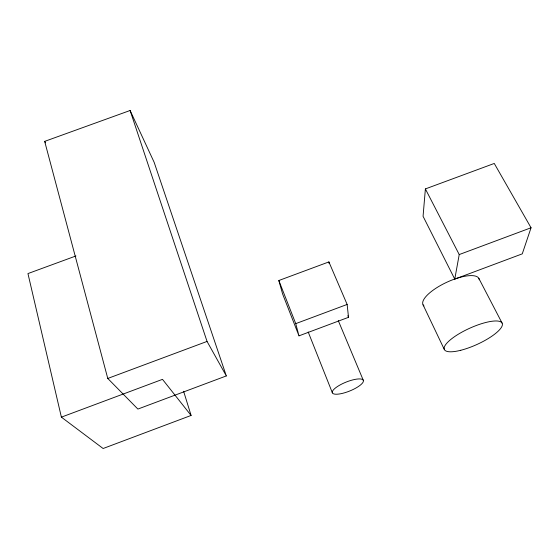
<?xml version="1.0" encoding="UTF-8"?>
<svg xmlns="http://www.w3.org/2000/svg" width="559" height="559" viewBox="0 0 559 559"><rect width="100%" height="100%" fill="white"/><g stroke="black" fill="none" stroke-linecap="round" stroke-linejoin="round"><path stroke-width="0.84" d="M425.385 188.921L423.065 216.298L454.76 279.116L522.267 253.856L531.05 227.758L494.261 163.452L425.385 188.921L459.225 254.562L454.76 279.116M183.611 391.272L191.087 415.449L103.115 448.507L61.385 417.147L27.95 273.582L75.954 255.959M298.981 335.847L348.516 317.316L347.139 304.445L328.895 261.919L278.836 280.513L282.595 293.922L298.981 335.847L295.739 323.64L278.836 280.513M226.325 375.928L137.884 409.069L107.768 378.45L44.671 141.378L130.107 110.493L154.151 162.313L226.325 375.928L207.047 341.43L130.107 110.493M107.768 378.45L207.047 341.43M459.225 254.562L531.05 227.758M295.739 323.64L347.139 304.445M61.385 417.147L162.487 379.351L191.087 415.449M44.671 141.378L45.614 142.825M478.825 278.368L502.094 323.095M423.044 304.809L444.412 349.661M347.838 315.723L348.516 317.316M338.272 320.6L363.378 380.497A16.679 4.8 -21.9 0 1 341.256 393.634A16.679 4.8 -21.9 0 1 338.915 385.612A16.679 4.8 -21.9 0 1 363.378 380.497M308.198 331.997L332.381 392.823M328.895 261.919L329.132 263.575M424.001 305.955A30.871 10.251 -25 0 1 446.061 282.602A30.871 10.251 -25 0 1 479.259 279.786M460.756 350.283A31.758 8.895 -24.4 0 0 502.338 323.682A31.758 8.895 -24.4 0 0 456.71 335.225A31.758 8.895 -24.4 0 0 460.756 350.283"/></g></svg>
